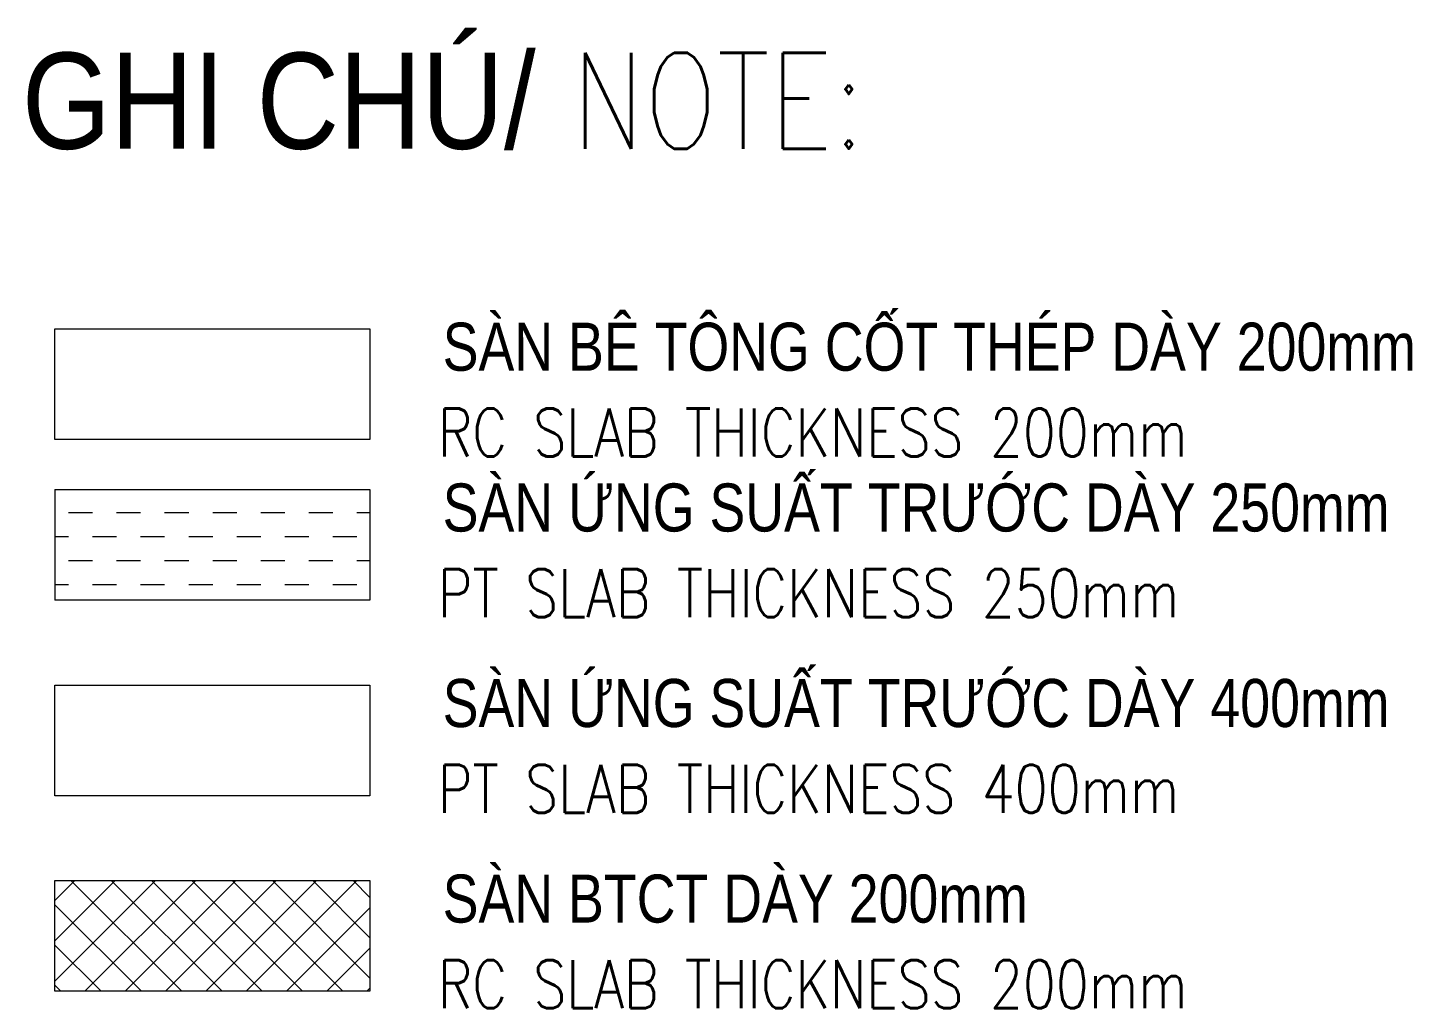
# Model space of a CAD drawing. Header units: millimetres. Extents: x -211477 to 1328726, y -15421 to 98394.
# Drawn here: x 703672 to 718072, y -15054 to -4852 of the extents above; entities that cross this region are included whole.
import ezdxf
from ezdxf.enums import TextEntityAlignment as Align

# ---------------------------------------------------------------- set-up
doc = ezdxf.new("R2010")
doc.units = ezdxf.units.MM
doc.header["$MEASUREMENT"] = 0
doc.linetypes.add('HIDDEN', pattern=[9.525, 6.35, -3.175])
for name, color, linetype, lineweight in [('NDC_S_BEAM', 3, 'HIDDEN', 20), ('NDC_S_CONTINUOUS', 3, 'Continuous', 20), ('NDC_S_ENG TEXT', 2, 'Continuous', 20), ('NDC_S_HATCH MATERIAL', 8, 'Continuous', 13), ('NDC_S_VN TEXT', 7, 'Continuous', 20)]:
    doc.layers.add(name, color=color, linetype=linetype, lineweight=lineweight)
doc.styles.add('NDC_EN TXT', font='romans.shx', dxfattribs={"width": 0.8})
doc.styles.add('NDC_VIE TXT', font='arial.ttf', dxfattribs={"width": 0.8})

# ---------------------------------------------------------------- blocks, each defined once
blk = doc.blocks.new('A$C31938aec')
at = {"layer": 'NDC_S_HATCH MATERIAL'}
h = blk.add_hatch(dxfattribs=at)
h.set_pattern_fill('DASH', color=256, scale=2000)
h.set_pattern_definition([(0, (-34403.67, -56395.42), (250, 250), [250, -250])])
h.paths.add_polyline_path([(0, -520), (3278, -520), (3278, -1672), (0, -1672)])
at = {"layer": 'NDC_S_CONTINUOUS'}
for p, q in [((0, -520), (3278, -520)), ((3278, -520), (3278, -1672)), ((3278, -1672), (0, -1672))]:
    blk.add_line(p, q, dxfattribs=at)
at = {"layer": 'NDC_S_ENG TEXT', "style": 'NDC_EN TXT', "width": 0.8}
blk.add_text('PT SLAB THICKNESS 250mm', height=500, dxfattribs=at).set_placement((3983, -1849))
at = {"layer": 'NDC_S_VN TEXT', "style": 'NDC_VIE TXT', "width": 0.8}
blk.add_text('SÀN ỨNG SUẤT TRƯỚC DÀY 250mm', height=500, dxfattribs=at).set_placement((4034, -958))

msp = doc.modelspace()

# ---------------------------------------------------------------- linework, layer by layer
at = {"layer": 'NDC_S_CONTINUOUS'}
for p, q in [((703954.2, -7983.5), (707232, -7983.5)), ((703954.2, -9135.7), (703954.2, -7983.5)), ((707232, -7983.5), (707232, -9135.7)), ((707232, -9135.7), (703954.2, -9135.7)), ((703954.2, -9655.9), (703954.2, -10808.1)), ((703954.2, -11690.6), (707232, -11690.6)), ((703954.2, -12842.8), (703954.2, -11690.6)), ((707232, -11690.6), (707232, -12842.8)), ((707232, -12842.8), (703954.2, -12842.8)), ((703954.2, -13725.3), (707232, -13725.3)), ((703954.2, -14877.4), (703954.2, -13725.3)), ((707232, -13725.3), (707232, -14877.4)), ((707232, -14877.4), (703954.2, -14877.4))]:
    msp.add_line(p, q, dxfattribs=at)
at = {"layer": 'NDC_S_HATCH MATERIAL', "linetype": 'Continuous', "ltscale": 500}
for p, q in [((703954.2, -13933.4), (704162.4, -13725.3)), ((703954.2, -14352.5), (704581.4, -13725.3)), ((703954.2, -14771.5), (705000.5, -13725.3)), ((705274.2, -14877.4), (704122, -13725.3)), ((704267.4, -14877.4), (705419.6, -13725.3)), ((705693.3, -14877.4), (704541.1, -13725.3)), ((704686.5, -14877.4), (705838.7, -13725.3)), ((706112.4, -14877.4), (704960.2, -13725.3)), ((705105.6, -14877.4), (706257.8, -13725.3)), ((706531.4, -14877.4), (705379.2, -13725.3)), ((705524.6, -14877.4), (706676.8, -13725.3)), ((706950.5, -14877.4), (705798.3, -13725.3)), ((705943.7, -14877.4), (707095.9, -13725.3)), ((707232, -14739.9), (706217.4, -13725.3)), ((707232, -14320.8), (706636.5, -13725.3)), ((707232, -13901.7), (707055.6, -13725.3)), ((704855.1, -14877.4), (703954.2, -13976.5)), ((706362.8, -14877.4), (707232, -14008.2)), ((704436.1, -14877.4), (703954.2, -14395.6)), ((706781.9, -14877.4), (707232, -14427.3)), ((704017, -14877.4), (703954.2, -14814.7)), ((707201, -14877.4), (707232, -14846.4))]:
    msp.add_line(p, q, dxfattribs=at)

# ---------------------------------------------------------------- block references
at = {"layer": 'NDC_S_BEAM'}
msp.add_blockref('A$C31938aec', (703954.2, -9135.7), dxfattribs=at)

# ---------------------------------------------------------------- texts
at = {"layer": 'NDC_S_ENG TEXT', "style": 'NDC_EN TXT', "width": 0.8}
for s, height, p in [('NOTE:', 1000, (709331.5, -6112.2)), ('RC SLAB THICKNESS 200mm', 500, (707937, -9312.6)), ('PT SLAB THICKNESS 400mm', 500, (707937, -13019.7)), ('RC SLAB THICKNESS 200mm', 500, (707937, -15054.4))]:
    msp.add_text(s, height=height, dxfattribs=at).set_placement(p)
at = {"layer": 'NDC_S_VN TEXT', "style": 'NDC_VIE TXT', "width": 0.85}
msp.add_text('GHI CHÚ/', height=1000, dxfattribs=at).set_placement((703612.7, -5112.2), align=Align.TOP_LEFT)
at = {"layer": 'NDC_S_VN TEXT', "style": 'NDC_VIE TXT', "width": 0.8}
for s, p in [('SÀN BÊ TÔNG CỐT THÉP DÀY 200mm', (707988.1, -8420.9)), ('SÀN ỨNG SUẤT TRƯỚC DÀY 400mm', (707988.1, -12127.9)), ('SÀN BTCT DÀY 200mm', (707988.1, -14162.6))]:
    msp.add_text(s, height=500, dxfattribs=at).set_placement(p)

doc.saveas('drawing.dxf')
